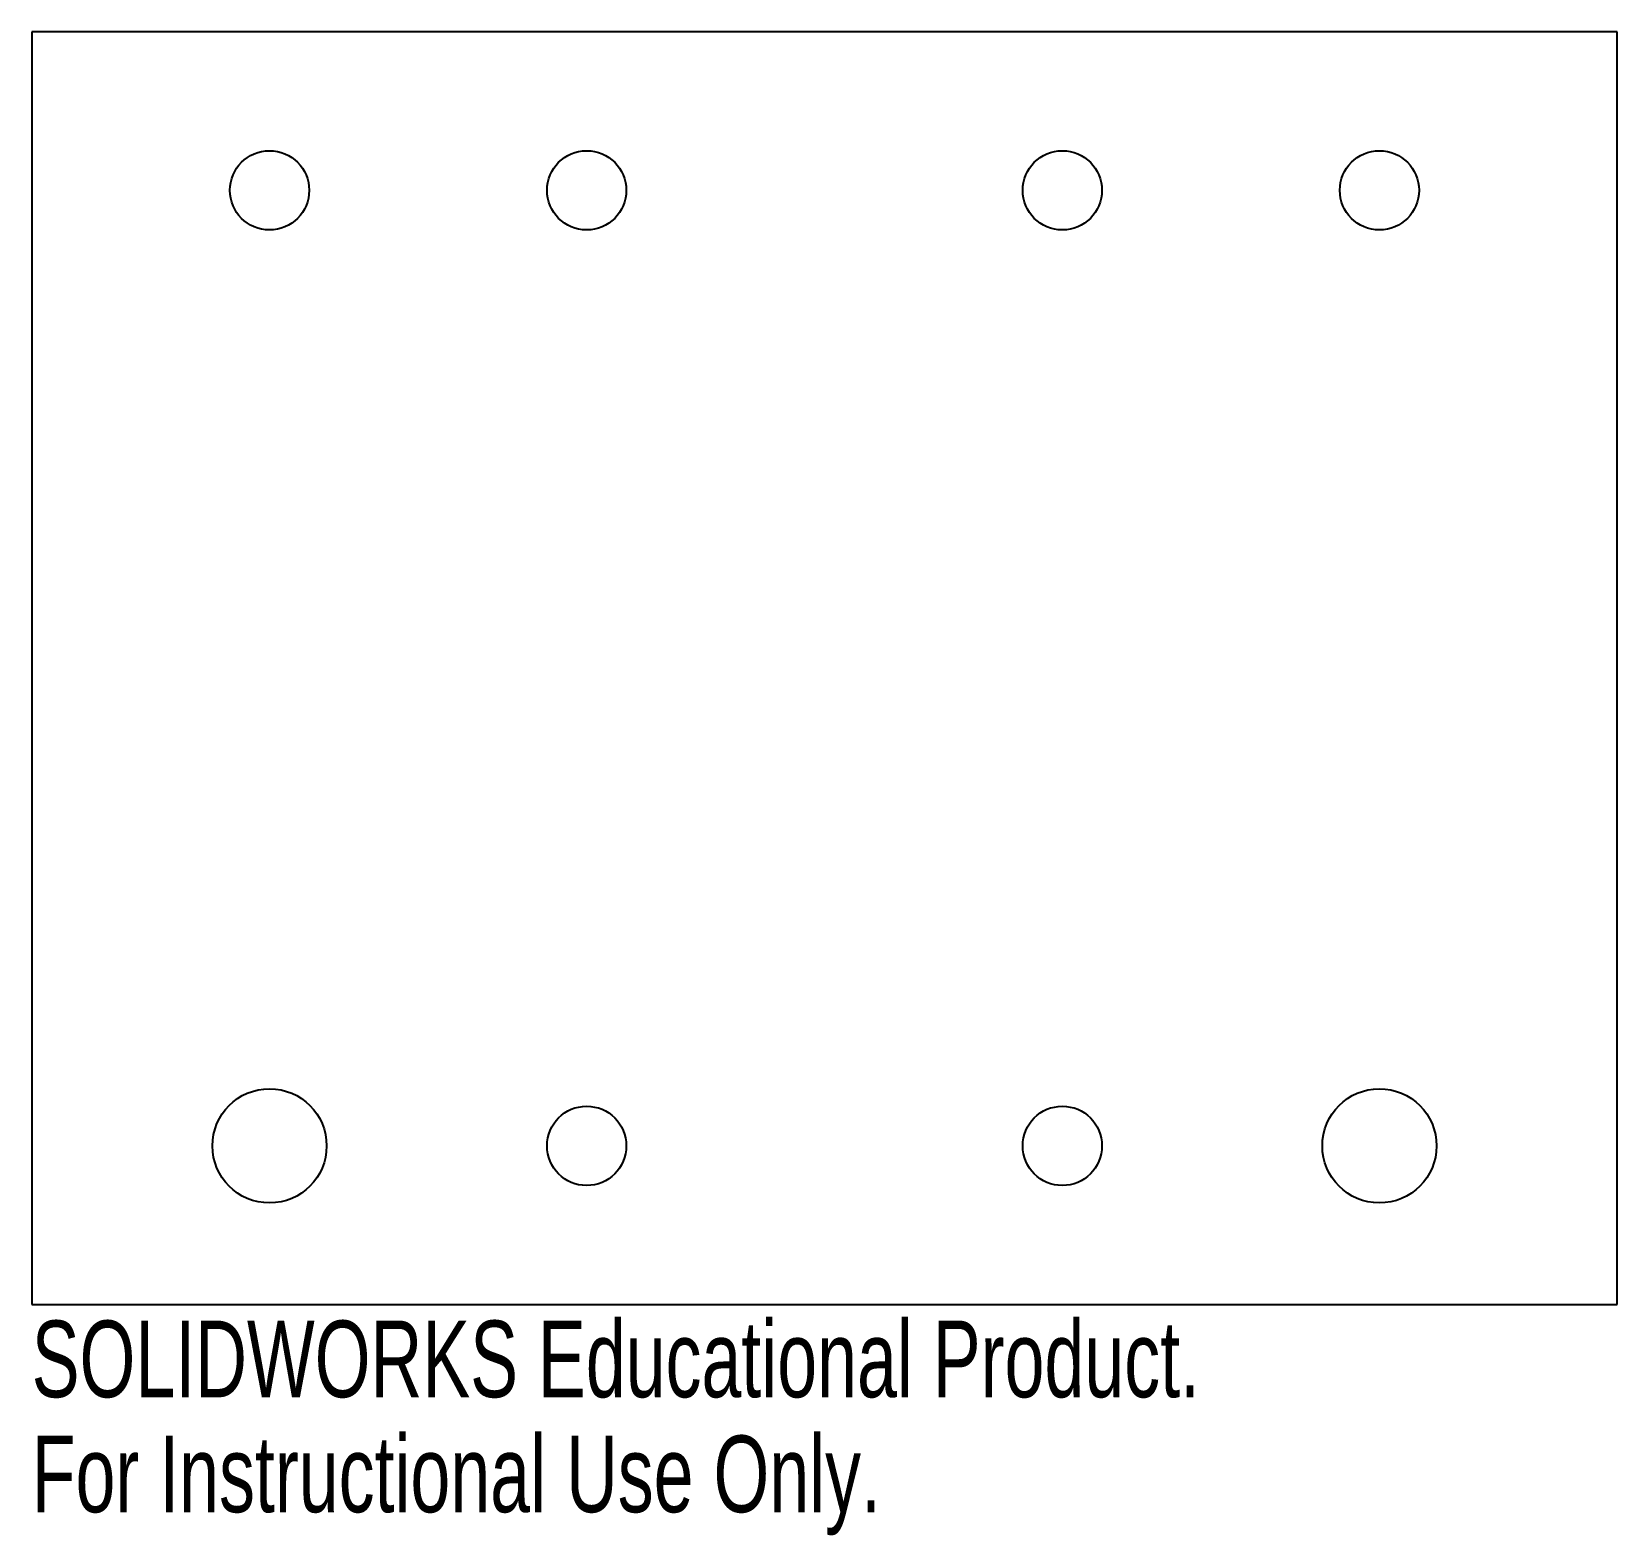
# Model space of a CAD drawing. Header units: millimetres. Extents: x 3 to 103, y -40 to 55.
import ezdxf

# ---------------------------------------------------------------- set-up
doc = ezdxf.new("R2010")
doc.units = ezdxf.units.MM
doc.styles.add('SLDTEXTSTYLE0', font='TXT', dxfattribs={"width": 0.7})

msp = doc.modelspace()

# ---------------------------------------------------------------- linework, layer by layer
at = {"color": 7, "linetype": 'Continuous', "lineweight": 25}
for p, q in [((2.71, 54.95), (2.71, -25.31)), ((102.71, 54.95), (2.71, 54.95)), ((102.71, -25.31), (102.71, 54.95)), ((2.71, -25.31), (102.71, -25.31))]:
    msp.add_line(p, q, dxfattribs=at)
for centre, radius in [((17.71, 44.95), 2.5), ((37.71, 44.95), 2.5), ((67.71, 44.95), 2.5), ((87.71, 44.95), 2.5), ((17.71, -15.31), 3.6), ((87.71, -15.31), 3.6), ((37.71, -15.31), 2.5), ((67.71, -15.31), 2.5)]:
    msp.add_circle(centre, radius, dxfattribs=at)

# ---------------------------------------------------------------- texts
at = {"color": 7, "linetype": 'Continuous', "char_height": 4.8336, "attachment_point": 1, "style": 'SLDTEXTSTYLE0'}
for s, insert in [('SOLIDWORKS Educational Product.', (2.71, -26.33)), ('For Instructional Use Only.', (2.71, -33.58))]:
    msp.add_mtext(s, dxfattribs=dict(at, insert=insert))

doc.saveas('drawing.dxf')
